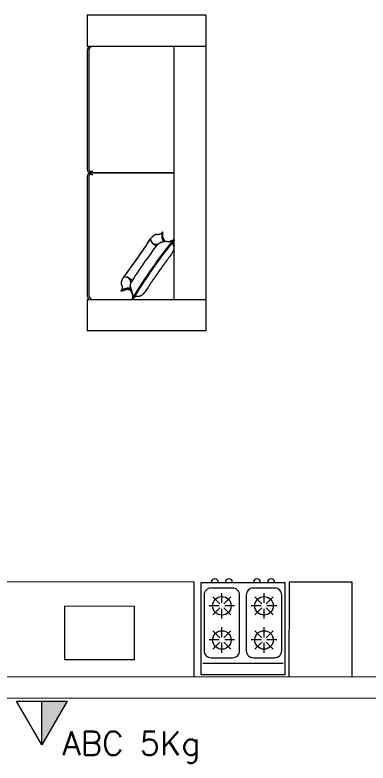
# Model space of a CAD drawing. Header units: millimetres. Extents: x 917 to 1168, y -421 to -23.
# Drawn here: x 1075.851 to 1078.087, y -259.918 to -255.183 of the extents above; entities that cross this region are included whole.
import ezdxf

# ---------------------------------------------------------------- set-up
doc = ezdxf.new("R2010")
doc.units = ezdxf.units.MM
doc.header["$LTSCALE"] = 0.1
doc.layers.get('0').update_dxf_attribs({"lineweight": 5})
for name, color, linetype, lineweight in [('00_Incendio_Matafuego', 1, 'Continuous', 20), ('00_Incendio_Textos', 7, 'Continuous', 13), ('MUEBLES', 250, 'Continuous', 5)]:
    doc.layers.add(name, color=color, linetype=linetype, lineweight=lineweight)
doc.styles.add('Instal Sanit', font='techb___.ttf', dxfattribs={"height": 0.15})

# ---------------------------------------------------------------- blocks, each defined once
blk = doc.blocks.new('Cocina 51cm')
at = {"layer": 'MUEBLES', "color": 8}
for p, q in [((-0.255, -0.036), (0, -0.036)), ((0, -0.036), (0.255, -0.036)), ((-0.1908, -0.1273), (-0.1462, -0.1718)), ((-0.1335, -0.1035), (-0.1335, -0.1666)), ((-0.0762, -0.1273), (-0.1207, -0.1718)), ((0.0762, -0.1273), (0.1207, -0.1718)), ((0.1335, -0.1035), (0.1335, -0.1666)), ((0.1908, -0.1273), (0.1462, -0.1718)), ((-0.2145, -0.1846), (-0.1515, -0.1846)), ((-0.1154, -0.1846), (-0.0524, -0.1846)), ((0.0524, -0.1846), (0.1154, -0.1846)), ((0.1515, -0.1846), (0.2145, -0.1846)), ((-0.1462, -0.1973), (-0.1908, -0.2419)), ((-0.1335, -0.2026), (-0.1335, -0.2656)), ((-0.1207, -0.1973), (-0.0762, -0.2419)), ((0.1207, -0.1973), (0.0762, -0.2419)), ((0.1335, -0.2026), (0.1335, -0.2656)), ((0.1462, -0.1973), (0.1908, -0.2419)), ((-0.1335, -0.3196), (-0.1335, -0.3826)), ((0.1335, -0.3196), (0.1335, -0.3826)), ((-0.1908, -0.3433), (-0.1462, -0.3879)), ((-0.0762, -0.3433), (-0.1207, -0.3879)), ((0.0762, -0.3433), (0.1207, -0.3879)), ((0.1908, -0.3433), (0.1462, -0.3879)), ((-0.2145, -0.4006), (-0.1515, -0.4006)), ((-0.1462, -0.4134), (-0.1908, -0.4579)), ((-0.1335, -0.4187), (-0.1335, -0.4817)), ((-0.1207, -0.4134), (-0.0762, -0.4579)), ((-0.1154, -0.4006), (-0.0524, -0.4006)), ((0.0524, -0.4006), (0.1154, -0.4006)), ((0.1207, -0.4134), (0.0762, -0.4579)), ((0.1335, -0.4187), (0.1335, -0.4817)), ((0.1462, -0.4134), (0.1908, -0.4579)), ((0.1515, -0.4006), (0.2145, -0.4006))]:
    blk.add_line(p, q, dxfattribs=at)
blk.add_lwpolyline([(-0.265, 0.036), (0.265, 0.036), (0.265, -0.5492), (-0.265, -0.5492)], close=True, dxfattribs=at)
for points in [[(-0.201, -0.5132), (-0.0659, -0.5132, 0.414214), (-0.0209, -0.4682), (-0.0209, -0.117, 0.414214), (-0.0659, -0.072), (-0.201, -0.072, 0.414214), (-0.246, -0.117), (-0.246, -0.4682, 0.414214)], [(0.0659, -0.5132), (0.201, -0.5132, 0.414214), (0.246, -0.4682), (0.246, -0.117, 0.414214), (0.201, -0.072), (0.0659, -0.072, 0.414214), (0.0209, -0.117), (0.0209, -0.4682, 0.414214)]]:
    blk.add_lwpolyline(points, format="xyb", close=True, dxfattribs=at)
for centre in [(-0.1335, -0.1846), (0.1335, -0.1846), (-0.1335, -0.4006), (0.1335, -0.4006)]:
    blk.add_circle(centre, 0.0585, dxfattribs=at)
for centre in [(-0.1782, -0.5492), (-0.0887, -0.5492), (0.0887, -0.5492), (0.1782, -0.5492)]:
    blk.add_arc(centre, 0.0225, 180, 0, dxfattribs=at)
blk = doc.blocks.new('Vibro_Leather_Designer_Sofa_16294 - Vibro_Leather_Designer_Sofa_16294-2750828-2-TORRE-ARQ- PB _-2_14_')
at = {"layer": 'MUEBLES'}
for p, q in [((-1, -0.725), (-1, 0)), ((-1, 0), (1, 0)), ((-0.8, 0), (-0.8, -0.725)), ((-0.8, 0), (-0.8, -0.2)), ((0.8, -0.2), (0.8, 0)), ((0.8, -0.725), (0.8, 0)), ((1, 0), (1, -0.725)), ((-0.775, -0.2), (-0.8, -0.2)), ((0.4234, -0.2), (-0.775, -0.2)), ((0, -0.2), (0, -0.715)), ((0, -0.715), (0, -0.2)), ((0.4233, -0.2036), (0.4328, -0.2272)), ((0.775, -0.2), (0.4247, -0.2)), ((0.8, -0.2), (0.775, -0.2)), ((0.376, -0.2764), (0.3843, -0.2817)), ((0.4282, -0.2651), (0.3966, -0.2744)), ((0.4609, -0.2556), (0.461, -0.2555)), ((0.4376, -0.2889), (0.4375, -0.2891)), ((0.446, -0.3359), (0.46, -0.3159)), ((0.6785, -0.4675), (0.6638, -0.4884)), ((0.7342, -0.447), (0.7342, -0.4468)), ((0.7716, -0.4633), (0.7959, -0.4645)), ((0.7108, -0.4803), (0.7107, -0.4804)), ((0.7364, -0.4807), (0.7385, -0.5138)), ((0.735, -0.5269), (0.7436, -0.5339)), ((-1, -0.75), (-1, -0.725)), ((-1, -0.75), (-0.8, -0.75)), ((-0.8, -0.725), (-0.8, -0.75)), ((-0.775, -0.74), (-0.025, -0.74)), ((-0.775, -0.74), (-0.025, -0.74)), ((-0.775, -0.75), (-0.025, -0.75)), ((0.025, -0.74), (0.775, -0.74)), ((0.025, -0.74), (0.775, -0.74)), ((0.025, -0.75), (0.775, -0.75)), ((0.8, -0.75), (0.8, -0.725)), ((0.8, -0.75), (1, -0.75)), ((1, -0.725), (1, -0.75))]:
    blk.add_line(p, q, dxfattribs=at)
at = {"layer": 'MUEBLES', "flags": 128}
for points in [[(0.7958, -0.4595), (0.6772, -0.3844), (0.5556, -0.2998), (0.4401, -0.2117), (0.4281, -0.202)], [(0.432, -0.2587), (0.4307, -0.2618), (0.4202, -0.2691), (0.403, -0.2727), (0.3758, -0.2714)], [(0.4376, -0.2889), (0.4367, -0.2769), (0.4364, -0.2761)], [(0.7108, -0.4803), (0.7225, -0.477), (0.7751, -0.4615)], [(0.7484, -0.5323), (0.737, -0.504), (0.7359, -0.4857), (0.7405, -0.4754)], [(-0.7994, -0.7401), (-0.7984, -0.7411), (-0.7973, -0.742), (-0.7962, -0.7428), (-0.7951, -0.7437), (-0.7939, -0.7445), (-0.7927, -0.7452), (-0.7915, -0.7459), (-0.7902, -0.7465), (-0.789, -0.7471), (-0.7877, -0.7476), (-0.7864, -0.7481), (-0.785, -0.7485), (-0.7837, -0.7489), (-0.7823, -0.7492), (-0.7809, -0.7495), (-0.7796, -0.7497), (-0.7782, -0.7499), (-0.7768, -0.75), (-0.7754, -0.75), (-0.775, -0.75)], [(-0.025, -0.75), (-0.0236, -0.75), (-0.0222, -0.7499), (-0.0208, -0.7497), (-0.0194, -0.7496), (-0.018, -0.7493), (-0.0167, -0.749), (-0.0153, -0.7486), (-0.014, -0.7482), (-0.0127, -0.7478), (-0.0114, -0.7472), (-0.0101, -0.7467), (-0.0088, -0.746), (-0.0076, -0.7454), (-0.0064, -0.7447), (-0.0052, -0.7439), (-0.0041, -0.7431), (-0.003, -0.7422), (-0.0019, -0.7413), (-0.0009, -0.7404), (0.0001, -0.7394), (0.0011, -0.7384), (0.002, -0.7373), (0.0028, -0.7362), (0.0037, -0.7351), (0.0045, -0.7339), (0.0052, -0.7327), (0.0059, -0.7315), (0.0065, -0.7302), (0.0071, -0.729), (0.0076, -0.7277), (0.0081, -0.7264), (0.0085, -0.725), (0.0089, -0.7237), (0.0092, -0.7223), (0.0095, -0.7209), (0.0097, -0.7196), (0.0099, -0.7182), (0.01, -0.7168), (0.01, -0.7154), (0.01, -0.715)], [(-0.01, -0.715), (-0.01, -0.7164), (-0.0099, -0.7178), (-0.0097, -0.7192), (-0.0096, -0.7206), (-0.0093, -0.722), (-0.009, -0.7233), (-0.0086, -0.7247), (-0.0082, -0.726), (-0.0078, -0.7273), (-0.0072, -0.7286), (-0.0067, -0.7299), (-0.006, -0.7312), (-0.0054, -0.7324), (-0.0047, -0.7336), (-0.0039, -0.7348), (-0.0031, -0.7359), (-0.0022, -0.737), (-0.0013, -0.7381), (-0.0004, -0.7391), (0.0006, -0.7401), (0.0016, -0.7411), (0.0027, -0.742), (0.0038, -0.7428), (0.0049, -0.7437), (0.0061, -0.7445), (0.0073, -0.7452), (0.0085, -0.7459), (0.0098, -0.7465), (0.011, -0.7471), (0.0123, -0.7476), (0.0136, -0.7481), (0.015, -0.7485), (0.0163, -0.7489), (0.0177, -0.7492), (0.0191, -0.7495), (0.0204, -0.7497), (0.0218, -0.7499), (0.0232, -0.75), (0.0246, -0.75), (0.025, -0.75)], [(0.775, -0.75), (0.7764, -0.75), (0.7778, -0.7499), (0.7792, -0.7497), (0.7806, -0.7496), (0.782, -0.7493), (0.7833, -0.749), (0.7847, -0.7486), (0.786, -0.7482), (0.7873, -0.7478), (0.7886, -0.7472), (0.7899, -0.7467), (0.7912, -0.746), (0.7924, -0.7454), (0.7936, -0.7447), (0.7948, -0.7439), (0.7959, -0.7431), (0.797, -0.7422), (0.7981, -0.7413), (0.7991, -0.7404)]]:
    blk.add_lwpolyline(points, dxfattribs=at)
at = {"layer": 'MUEBLES'}
for centre, start, end in [((-0.775, -0.715), 180, 270), ((-0.775, -0.715), 180, 270), ((-0.025, -0.715), 270, 360), ((-0.025, -0.715), 270, 360), ((0.025, -0.715), 180, 270), ((0.025, -0.715), 180, 270), ((0.775, -0.715), 270, 0), ((0.775, -0.715), 270, 0)]:
    blk.add_arc(centre, 0.025, start, end, dxfattribs=at)
for centre, major_axis, start_param, end_param in [((0.676, -0.2393), (-0.5365, 0.3757), 1.225735, 1.915857), ((0.6792, -0.2347), (-0.5365, 0.3757), 1.258755, 1.881351), ((0.7085, -0.1928), (-0.5775, 0.4044), 1.358079, 1.455316), ((-0.1021, 0.1104), (-0.5365, 0.3757), 2.796532, 3.143157), ((0.7085, -0.1928), (-0.5775, 0.4044), 1.45533, 1.469499), ((0.7085, -0.1928), (-0.5775, 0.4044), 1.469507, 1.562106), ((-0.1315, 0.0685), (-0.5775, 0.4044), 2.928875, 3.35431), ((-0.1315, 0.0685), (-0.5775, 0.4044), 2.928875, 3.24288), ((0.6466, -0.2812), (-0.5775, 0.4044), 1.358079, 1.783514), ((-0.1315, 0.0685), (-0.5775, 0.4044), 3.247951, 3.35431), ((0.6466, -0.2812), (-0.5775, 0.4044), 1.358079, 1.783514), ((0.7085, -0.1928), (-0.5775, 0.4044), 1.562123, 1.579473), ((0.7085, -0.1928), (-0.5775, 0.4044), 1.579486, 1.672084), ((0.4632, -0.5431), (-0.5775, 0.4044), 4.6111, 4.925107), ((0.4632, -0.5431), (-0.5775, 0.4044), 4.499671, 4.925107), ((0.7085, -0.1928), (-0.5775, 0.4044), 1.672097, 1.686267), ((0.7085, -0.1928), (-0.5775, 0.4044), 1.686278, 1.783514), ((0.4632, -0.5431), (-0.5775, 0.4044), 4.499671, 4.61075), ((1.2413, -0.8928), (-0.5775, 0.4044), 6.070468, 6.495903), ((1.2413, -0.8928), (-0.5775, 0.4044), 6.181896, 6.495903), ((1.2413, -0.8928), (-0.5775, 0.4044), 6.070468, 6.176827), ((1.2707, -0.8509), (-0.5365, 0.3757), 6.281621, 6.628246)]:
    blk.add_ellipse(centre, major_axis=major_axis, ratio=0.190809, start_param=start_param, end_param=end_param, dxfattribs=at)
for points, knots in [([(0.427, -0.2085), (0.4268, -0.2083), (0.4263, -0.2078), (0.4258, -0.2071), (0.4253, -0.2066), (0.425, -0.2062), (0.4248, -0.2058), (0.4245, -0.2055), (0.4244, -0.2053), (0.4242, -0.2051), (0.424, -0.2048), (0.4239, -0.2045), (0.4237, -0.2042), (0.4235, -0.204), (0.4234, -0.2038), (0.4233, -0.2036), (0.4233, -0.2035), (0.4232, -0.2034), (0.4231, -0.2032), (0.423, -0.203), (0.4229, -0.2027), (0.4228, -0.2024), (0.4226, -0.202), (0.4225, -0.2016), (0.4225, -0.2014), (0.4225, -0.2011), (0.4225, -0.2008), (0.4226, -0.2005), (0.4227, -0.2002), (0.4229, -0.2), (0.4232, -0.1998), (0.4234, -0.1997), (0.4237, -0.1997), (0.4239, -0.1997), (0.4242, -0.1997), (0.4245, -0.1998), (0.4249, -0.1999), (0.4251, -0.2001), (0.4253, -0.2002), (0.4254, -0.2002), (0.4255, -0.2003), (0.4256, -0.2003), (0.4258, -0.2004), (0.426, -0.2005), (0.4262, -0.2006), (0.4265, -0.2008), (0.4267, -0.201), (0.427, -0.2012), (0.4271, -0.2013), (0.4272, -0.2013)], [0, 0, 0, 0, 0.0555556, 0.1111111, 0.1388889, 0.1666667, 0.1944444, 0.2083333, 0.2222222, 0.2361111, 0.25, 0.2777778, 0.2916667, 0.3055556, 0.3194444, 0.3263889, 0.3333333, 0.3402778, 0.3472222, 0.3611111, 0.375, 0.3888889, 0.4166667, 0.4305556, 0.4444444, 0.4583333, 0.4722222, 0.4861111, 0.5, 0.5138889, 0.5277778, 0.5416667, 0.5555556, 0.5694444, 0.5833333, 0.6111111, 0.625, 0.6388889, 0.6527778, 0.6597222, 0.6666667, 0.6736111, 0.6805556, 0.6944444, 0.7083333, 0.7222222, 0.75, 0.7638889, 0.7777778, 0.7777778, 0.7777778, 0.7777778]), ([(0.4493, -0.3035), (0.4481, -0.3014), (0.4462, -0.2981), (0.4441, -0.294), (0.4429, -0.2916), (0.4421, -0.2898), (0.4412, -0.288), (0.4402, -0.2857), (0.4392, -0.2834), (0.4383, -0.281), (0.4376, -0.2792), (0.437, -0.2776), (0.4366, -0.2764), (0.4363, -0.2758), (0.4361, -0.2753), (0.436, -0.2748), (0.4358, -0.2741), (0.4354, -0.2729), (0.4349, -0.2713), (0.4343, -0.2694), (0.4336, -0.2668), (0.433, -0.2642), (0.4324, -0.2618), (0.4322, -0.2606), (0.4321, -0.2599), (0.4319, -0.2592), (0.4318, -0.2584), (0.4316, -0.2569), (0.4315, -0.2551), (0.4316, -0.253), (0.4318, -0.2507), (0.4323, -0.2485), (0.4328, -0.2461), (0.4333, -0.2441), (0.4335, -0.2428), (0.4337, -0.242), (0.4337, -0.2414), (0.4338, -0.2409), (0.4339, -0.2401), (0.4341, -0.2388), (0.4342, -0.237), (0.4343, -0.2348), (0.4342, -0.2318), (0.4338, -0.2288), (0.4332, -0.2258), (0.4326, -0.2234), (0.4319, -0.2211), (0.431, -0.2181), (0.4292, -0.2133), (0.4278, -0.21), (0.427, -0.2085)], [0, 0, 0, 0, 0.083333, 0.125, 0.145833, 0.166667, 0.1875, 0.208333, 0.25, 0.270833, 0.291667, 0.3125, 0.322917, 0.328125, 0.333333, 0.338542, 0.34375, 0.354167, 0.375, 0.395833, 0.416667, 0.458333, 0.479167, 0.489583, 0.494792, 0.5, 0.510417, 0.520833, 0.541667, 0.5625, 0.583333, 0.604167, 0.625, 0.645833, 0.65625, 0.661458, 0.666667, 0.671875, 0.677083, 0.6875, 0.708333, 0.729167, 0.75, 0.791667, 0.8125, 0.833333, 0.854167, 0.875, 0.916667, 1, 1, 1, 1]), ([(0.4281, -0.202), (0.4282, -0.2021), (0.4284, -0.2023), (0.4289, -0.2027), (0.4295, -0.2032), (0.43, -0.2037), (0.4302, -0.204)], [0.8406351, 0.8406351, 0.8406351, 0.8406351, 0.8611111, 0.8888889, 0.9444444, 1, 1, 1, 1]), ([(0.4306, -0.2042), (0.4312, -0.2045), (0.4327, -0.2052), (0.4349, -0.206), (0.4369, -0.2067), (0.4384, -0.2071), (0.4397, -0.2074), (0.4406, -0.2076), (0.4412, -0.2077), (0.4416, -0.2078), (0.442, -0.2079), (0.4425, -0.208), (0.4434, -0.2081), (0.4445, -0.2084), (0.4459, -0.2086), (0.4477, -0.2089), (0.4497, -0.209), (0.4516, -0.2088), (0.4527, -0.2086), (0.4536, -0.2084), (0.4545, -0.2081), (0.4556, -0.2077), (0.4571, -0.207), (0.4589, -0.206), (0.4605, -0.205), (0.462, -0.2041), (0.4635, -0.2033), (0.4646, -0.2028), (0.4654, -0.2025), (0.4658, -0.2024), (0.4661, -0.2023), (0.4664, -0.2022), (0.4668, -0.2022), (0.4676, -0.202), (0.4687, -0.2019), (0.4701, -0.2018), (0.4721, -0.2018), (0.4743, -0.2019), (0.4766, -0.2021), (0.4784, -0.2023), (0.48, -0.2025), (0.482, -0.2029), (0.4839, -0.2033), (0.4857, -0.2039), (0.4871, -0.2043), (0.4882, -0.2046), (0.4891, -0.2049), (0.4898, -0.2052), (0.4906, -0.2054), (0.4915, -0.2057), (0.4932, -0.2063), (0.4955, -0.2072), (0.4981, -0.2084), (0.5008, -0.2096), (0.5035, -0.2109), (0.507, -0.2127), (0.5096, -0.2141), (0.5112, -0.2151)], [0.0060984, 0.0060984, 0.0060984, 0.0060984, 0.0357143, 0.0714286, 0.0892857, 0.1071429, 0.125, 0.1339286, 0.1383929, 0.1428571, 0.1473214, 0.1517857, 0.1607143, 0.1785714, 0.1964286, 0.2142857, 0.25, 0.2678571, 0.2767857, 0.2857143, 0.2946429, 0.3035714, 0.3214286, 0.3392857, 0.3571429, 0.375, 0.3928571, 0.4107143, 0.4196429, 0.4241071, 0.4285714, 0.4330357, 0.4375, 0.4464286, 0.4642857, 0.4821429, 0.5, 0.5357143, 0.5535714, 0.5714286, 0.5892857, 0.6071429, 0.6428571, 0.6607143, 0.6785714, 0.6964286, 0.7053571, 0.7142857, 0.7232143, 0.7321429, 0.75, 0.7857143, 0.8214286, 0.8571429, 0.8928571, 0.9285714, 1, 1, 1, 1]), ([(0.3723, -0.2731), (0.3723, -0.2731), (0.3723, -0.2733), (0.3724, -0.2735), (0.3726, -0.2738), (0.3729, -0.2741), (0.3731, -0.2743), (0.3733, -0.2744), (0.3734, -0.2745), (0.3735, -0.2746), (0.3736, -0.2747), (0.3737, -0.2748), (0.3738, -0.2749), (0.374, -0.2751), (0.3743, -0.2753), (0.3746, -0.2755), (0.3748, -0.2757), (0.375, -0.2758), (0.3752, -0.276), (0.3755, -0.2762), (0.3759, -0.2764), (0.3763, -0.2766), (0.3769, -0.277), (0.3776, -0.2773), (0.3782, -0.2776), (0.3785, -0.2778)], [-0.4444444, -0.4444444, -0.4444444, -0.4444444, -0.4305556, -0.4166667, -0.3888889, -0.375, -0.3611111, -0.3472222, -0.3402778, -0.3333333, -0.3263889, -0.3194444, -0.3055556, -0.2916667, -0.2777778, -0.25, -0.2361111, -0.2222222, -0.2083333, -0.1944444, -0.1666667, -0.1388889, -0.1111111, -0.0555556, 0, 0, 0, 0]), ([(0.3785, -0.2778), (0.3807, -0.2793), (0.3832, -0.2818), (0.3853, -0.2851), (0.3863, -0.287), (0.3869, -0.2886), (0.3876, -0.2902), (0.3884, -0.2924), (0.3891, -0.2947), (0.3897, -0.2971), (0.3901, -0.299), (0.3903, -0.3007), (0.3905, -0.3019), (0.3905, -0.3026), (0.3906, -0.3031), (0.3906, -0.3036), (0.3907, -0.3043), (0.3907, -0.3055), (0.3905, -0.3074), (0.3904, -0.3095), (0.3902, -0.3115), (0.3901, -0.3134), (0.3902, -0.3151), (0.3903, -0.3165), (0.3905, -0.3175), (0.3907, -0.3182), (0.3909, -0.3187), (0.3911, -0.3192), (0.3914, -0.3201), (0.3923, -0.3218), (0.3934, -0.3238), (0.3947, -0.3258), (0.3957, -0.3273), (0.3966, -0.3285), (0.3971, -0.3294), (0.3974, -0.3299), (0.3977, -0.3302), (0.3979, -0.3306), (0.3982, -0.331), (0.3988, -0.3319), (0.3996, -0.333), (0.4007, -0.3343), (0.4022, -0.336), (0.4037, -0.3377), (0.4053, -0.3394), (0.4065, -0.3406), (0.4077, -0.3419), (0.4093, -0.3435), (0.4122, -0.3462), (0.4149, -0.3486), (0.4167, -0.3501)], [-1, -1, -1, -1, -0.916667, -0.875, -0.854167, -0.833333, -0.8125, -0.791667, -0.75, -0.729167, -0.708333, -0.6875, -0.677083, -0.671875, -0.666667, -0.661458, -0.65625, -0.645833, -0.625, -0.604167, -0.583333, -0.5625, -0.541667, -0.520833, -0.510417, -0.5, -0.494792, -0.489583, -0.479167, -0.458333, -0.416667, -0.395833, -0.375, -0.354167, -0.34375, -0.338542, -0.333333, -0.328125, -0.322917, -0.3125, -0.291667, -0.270833, -0.25, -0.208333, -0.1875, -0.166667, -0.145833, -0.125, -0.083333, 0, 0, 0, 0]), ([(0.3956, -0.2734), (0.3955, -0.2735), (0.3952, -0.2735), (0.3946, -0.2736), (0.3937, -0.2737), (0.393, -0.2737), (0.3926, -0.2738)], [-0.14285714, -0.14285714, -0.14285714, -0.14285714, -0.13839286, -0.13392857, -0.125, -0.11269248, -0.11269248, -0.11269248, -0.11269248]), ([(0.4322, -0.2608), (0.4318, -0.2609), (0.4307, -0.2612), (0.429, -0.2615), (0.4273, -0.2619), (0.4258, -0.2622), (0.4248, -0.2624), (0.4242, -0.2626), (0.4238, -0.2627), (0.4234, -0.2628), (0.4229, -0.263), (0.4219, -0.2634), (0.4205, -0.264), (0.4188, -0.265), (0.4171, -0.2662), (0.4154, -0.2674), (0.4136, -0.2687), (0.412, -0.2697), (0.4108, -0.2704), (0.4098, -0.2709), (0.4089, -0.2713), (0.4077, -0.2717), (0.4055, -0.2724), (0.4032, -0.2729), (0.4008, -0.2731), (0.3996, -0.2731), (0.3989, -0.2732), (0.3988, -0.2732)], [-0.5129294, -0.5129294, -0.5129294, -0.5129294, -0.5, -0.4821429, -0.4642857, -0.4464286, -0.4375, -0.4330357, -0.4285714, -0.4241071, -0.4196429, -0.4107143, -0.3928571, -0.375, -0.3571429, -0.3392857, -0.3214286, -0.3035714, -0.2946429, -0.2857143, -0.2767857, -0.2678571, -0.25, -0.2142857, -0.1964286, -0.1785714, -0.1756867, -0.1756867, -0.1756867, -0.1756867]), ([(0.755, -0.3858), (0.7566, -0.3871), (0.7588, -0.389), (0.7617, -0.3917), (0.7637, -0.3937), (0.7658, -0.3958), (0.7679, -0.398), (0.7695, -0.3998), (0.7706, -0.4012), (0.7712, -0.4019), (0.7717, -0.4025), (0.7721, -0.4031), (0.7727, -0.4039), (0.7735, -0.4049), (0.7744, -0.406), (0.7756, -0.4076), (0.7767, -0.4093), (0.7777, -0.411), (0.7783, -0.4123), (0.7789, -0.4137), (0.7797, -0.4156), (0.7804, -0.4175), (0.7812, -0.4195), (0.7817, -0.4209), (0.782, -0.4221), (0.7823, -0.423), (0.7824, -0.4235), (0.7825, -0.4239), (0.7826, -0.4242), (0.7826, -0.4247), (0.7827, -0.4256), (0.7827, -0.4269), (0.7825, -0.4286), (0.7822, -0.4304), (0.7818, -0.4322), (0.7814, -0.4341), (0.7812, -0.4356), (0.7811, -0.4368), (0.7811, -0.4377), (0.7811, -0.4385), (0.7813, -0.4396), (0.7817, -0.4414), (0.7824, -0.4432), (0.7834, -0.445), (0.7842, -0.4462), (0.7849, -0.4473), (0.7853, -0.448), (0.7856, -0.4484), (0.7857, -0.4488), (0.7859, -0.4491), (0.7862, -0.4495), (0.7866, -0.4502), (0.7872, -0.4513), (0.7881, -0.4525), (0.7893, -0.454), (0.7908, -0.4558), (0.7921, -0.4571), (0.7928, -0.4577)], [-1, -1, -1, -1, -0.9285714, -0.8928571, -0.8571429, -0.8214286, -0.7857143, -0.75, -0.7321429, -0.7232143, -0.7142857, -0.7053571, -0.6964286, -0.6785714, -0.6607143, -0.6428571, -0.6071429, -0.5892857, -0.5714286, -0.5535714, -0.5357143, -0.5, -0.4821429, -0.4642857, -0.4464286, -0.4375, -0.4330357, -0.4285714, -0.4241071, -0.4196429, -0.4107143, -0.3928571, -0.375, -0.3571429, -0.3392857, -0.3214286, -0.3035714, -0.2946429, -0.2857143, -0.2767857, -0.2678571, -0.25, -0.2142857, -0.1964286, -0.1785714, -0.1607143, -0.1517857, -0.1473214, -0.1428571, -0.1383929, -0.1339286, -0.125, -0.1071429, -0.0892857, -0.0714286, -0.0357143, -0.0061272, -0.0061272, -0.0061272, -0.0061272]), ([(0.79, -0.4627), (0.7875, -0.4617), (0.7836, -0.4611), (0.7789, -0.4616), (0.7762, -0.4621), (0.7741, -0.4626), (0.772, -0.4631), (0.7692, -0.4638), (0.7663, -0.4646), (0.7634, -0.4654), (0.7612, -0.4661), (0.7594, -0.4667), (0.7581, -0.4671), (0.7573, -0.4674), (0.7568, -0.4676), (0.7562, -0.4678), (0.7555, -0.4682), (0.7542, -0.4688), (0.7523, -0.4697), (0.7502, -0.4709), (0.7481, -0.4721), (0.7462, -0.4731), (0.7443, -0.474), (0.7427, -0.4747), (0.7415, -0.4752), (0.7407, -0.4754), (0.74, -0.4756), (0.7394, -0.4757), (0.7382, -0.4759), (0.7359, -0.4763), (0.7331, -0.4766), (0.7304, -0.4767), (0.7283, -0.4767), (0.7266, -0.4768), (0.7254, -0.4769), (0.7247, -0.4769), (0.7242, -0.4769), (0.7237, -0.477), (0.723, -0.477), (0.7218, -0.4771), (0.7202, -0.4771), (0.7182, -0.4771), (0.7156, -0.4769), (0.713, -0.4767), (0.7104, -0.4765), (0.7085, -0.4763), (0.7065, -0.4762), (0.704, -0.4759), (0.6995, -0.4754), (0.6957, -0.4748), (0.6931, -0.4743)], [-1, -1, -1, -1, -0.916667, -0.875, -0.854167, -0.833333, -0.8125, -0.791667, -0.75, -0.729167, -0.708333, -0.6875, -0.677083, -0.671875, -0.666667, -0.661458, -0.65625, -0.645833, -0.625, -0.604167, -0.583333, -0.5625, -0.541667, -0.520833, -0.510417, -0.5, -0.494792, -0.489583, -0.479167, -0.458333, -0.416667, -0.395833, -0.375, -0.354167, -0.34375, -0.338542, -0.333333, -0.328125, -0.322917, -0.3125, -0.291667, -0.270833, -0.25, -0.208333, -0.1875, -0.166667, -0.145833, -0.125, -0.083333, 0, 0, 0, 0]), ([(0.7967, -0.4601), (0.7968, -0.4601), (0.7969, -0.4602), (0.7972, -0.4604), (0.7975, -0.4606), (0.7977, -0.4608), (0.7979, -0.461), (0.7981, -0.4611), (0.7982, -0.4612), (0.7983, -0.4613), (0.7983, -0.4614), (0.7985, -0.4615), (0.7986, -0.4616), (0.7989, -0.4618), (0.7991, -0.4621), (0.7993, -0.4624), (0.7995, -0.4626), (0.7995, -0.4628), (0.7994, -0.463), (0.7993, -0.4632), (0.7992, -0.4634), (0.7991, -0.4637), (0.7989, -0.4639), (0.7987, -0.4642), (0.7985, -0.4644), (0.7983, -0.4645), (0.7981, -0.4646), (0.7977, -0.4647), (0.7973, -0.4647), (0.7969, -0.4646), (0.7966, -0.4646), (0.7963, -0.4645), (0.7962, -0.4645), (0.796, -0.4645), (0.7959, -0.4645), (0.7957, -0.4645), (0.7955, -0.4644), (0.7952, -0.4644), (0.7949, -0.4643), (0.7945, -0.4642), (0.7942, -0.4641), (0.7939, -0.4641), (0.7937, -0.464), (0.7933, -0.4639), (0.7929, -0.4638), (0.7924, -0.4636), (0.7917, -0.4634), (0.7909, -0.4631), (0.7903, -0.4628), (0.79, -0.4627)], [-0.7777778, -0.7777778, -0.7777778, -0.7777778, -0.7638889, -0.75, -0.7222222, -0.7083333, -0.6944444, -0.6805556, -0.6736111, -0.6666667, -0.6597222, -0.6527778, -0.6388889, -0.625, -0.6111111, -0.5833333, -0.5694444, -0.5555556, -0.5416667, -0.5277778, -0.5138889, -0.5, -0.4861111, -0.4722222, -0.4583333, -0.4444444, -0.4305556, -0.4166667, -0.3888889, -0.375, -0.3611111, -0.3472222, -0.3402778, -0.3333333, -0.3263889, -0.3194444, -0.3055556, -0.2916667, -0.2777778, -0.25, -0.2361111, -0.2222222, -0.2083333, -0.1944444, -0.1666667, -0.1388889, -0.1111111, -0.0555556, 0, 0, 0, 0]), ([(0.795, -0.459), (0.7952, -0.4591), (0.7954, -0.4592), (0.7957, -0.4594), (0.7958, -0.4595)], [-0.88888889, -0.88888889, -0.88888889, -0.88888889, -0.86111111, -0.84063506, -0.84063506, -0.84063506, -0.84063506]), ([(0.7398, -0.4769), (0.7398, -0.4771), (0.7399, -0.4778), (0.7401, -0.4792), (0.7402, -0.4809), (0.7403, -0.4823), (0.7403, -0.4833), (0.7402, -0.4838), (0.7402, -0.4842), (0.7402, -0.4846), (0.7401, -0.4852), (0.74, -0.4862), (0.7397, -0.4876), (0.7393, -0.4895), (0.7388, -0.4915), (0.7383, -0.4936), (0.7378, -0.4958), (0.7375, -0.4976), (0.7374, -0.4991), (0.7373, -0.5002), (0.7373, -0.5012), (0.7373, -0.5025), (0.7375, -0.5048), (0.7379, -0.5072), (0.7384, -0.5094), (0.7387, -0.5106), (0.7388, -0.5112), (0.7389, -0.5113)], [-0.5035297, -0.5035297, -0.5035297, -0.5035297, -0.5, -0.4821429, -0.4642857, -0.4464286, -0.4375, -0.4330357, -0.4285714, -0.4241071, -0.4196429, -0.4107143, -0.3928571, -0.375, -0.3571429, -0.3392857, -0.3214286, -0.3035714, -0.2946429, -0.2857143, -0.2767857, -0.2678571, -0.25, -0.2142857, -0.1964286, -0.1785714, -0.1750443, -0.1750443, -0.1750443, -0.1750443]), ([(0.7397, -0.5144), (0.7398, -0.5146), (0.7399, -0.5149), (0.7401, -0.5155), (0.7404, -0.5164), (0.7406, -0.5172), (0.7408, -0.5176)], [-0.14285714, -0.14285714, -0.14285714, -0.14285714, -0.13839286, -0.13392857, -0.125, -0.11084487, -0.11084487, -0.11084487, -0.11084487]), ([(0.7415, -0.5319), (0.7404, -0.531), (0.7377, -0.5296), (0.7333, -0.5285), (0.7305, -0.528), (0.7285, -0.5277), (0.7264, -0.5275), (0.7238, -0.5274), (0.7212, -0.5275), (0.7188, -0.5278), (0.717, -0.5281), (0.7156, -0.5286), (0.7146, -0.5289), (0.7141, -0.5291), (0.7136, -0.5293), (0.7132, -0.5294), (0.7126, -0.5297), (0.7116, -0.5302), (0.7101, -0.531), (0.7083, -0.532), (0.7065, -0.5328), (0.7048, -0.5335), (0.703, -0.534), (0.7014, -0.5342), (0.7002, -0.5343), (0.6994, -0.5343), (0.6988, -0.5343), (0.6982, -0.5343), (0.6972, -0.5342), (0.6952, -0.534), (0.6929, -0.5336), (0.6908, -0.5331), (0.6891, -0.5328), (0.6877, -0.5324), (0.6867, -0.5322), (0.6861, -0.532), (0.6857, -0.5319), (0.6852, -0.5318), (0.6847, -0.5316), (0.6836, -0.5313), (0.6822, -0.5309), (0.6806, -0.5304), (0.6785, -0.5296), (0.6765, -0.5288), (0.6745, -0.5279), (0.6729, -0.5272), (0.6713, -0.5265), (0.6691, -0.5255), (0.6654, -0.5236), (0.6624, -0.5219), (0.6605, -0.5208)], [-1, -1, -1, -1, -0.916667, -0.875, -0.854167, -0.833333, -0.8125, -0.791667, -0.75, -0.729167, -0.708333, -0.6875, -0.677083, -0.671875, -0.666667, -0.661458, -0.65625, -0.645833, -0.625, -0.604167, -0.583333, -0.5625, -0.541667, -0.520833, -0.510417, -0.5, -0.494792, -0.489583, -0.479167, -0.458333, -0.416667, -0.395833, -0.375, -0.354167, -0.34375, -0.338542, -0.333333, -0.328125, -0.322917, -0.3125, -0.291667, -0.270833, -0.25, -0.208333, -0.1875, -0.166667, -0.145833, -0.125, -0.083333, 0, 0, 0, 0]), ([(0.7481, -0.5362), (0.748, -0.5362), (0.7478, -0.5362), (0.7475, -0.5362), (0.7472, -0.5361), (0.7469, -0.536), (0.7467, -0.5358), (0.7465, -0.5357), (0.7463, -0.5357), (0.7462, -0.5356), (0.7461, -0.5356), (0.746, -0.5355), (0.7458, -0.5354), (0.7456, -0.5353), (0.7453, -0.5351), (0.745, -0.5349), (0.7447, -0.5347), (0.7445, -0.5346), (0.7443, -0.5344), (0.7441, -0.5342), (0.7437, -0.534), (0.7434, -0.5337), (0.7429, -0.5332), (0.7422, -0.5327), (0.7417, -0.5322), (0.7415, -0.5319)], [-0.4444444, -0.4444444, -0.4444444, -0.4444444, -0.4305556, -0.4166667, -0.3888889, -0.375, -0.3611111, -0.3472222, -0.3402778, -0.3333333, -0.3263889, -0.3194444, -0.3055556, -0.2916667, -0.2777778, -0.25, -0.2361111, -0.2222222, -0.2083333, -0.1944444, -0.1666667, -0.1388889, -0.1111111, -0.0555556, 0, 0, 0, 0]), ([(0.7473, -0.5306), (0.7474, -0.5306), (0.7475, -0.5308), (0.7477, -0.5311), (0.7479, -0.5314), (0.7481, -0.5317), (0.7482, -0.5319), (0.7483, -0.5321), (0.7484, -0.5323), (0.7484, -0.5324), (0.7485, -0.5324)], [-0.7777778, -0.7777778, -0.7777778, -0.7777778, -0.7638889, -0.75, -0.7222222, -0.7083333, -0.6944444, -0.6805556, -0.6736111, -0.6666667, -0.6666667, -0.6666667, -0.6666667])]:
    blk.add_open_spline(points, degree=3, knots=knots, dxfattribs=at)
blk = doc.blocks.new('T1-2 A 4P-2020')
at = {"color": 8, "lineweight": 5}
for p, q in [((4109.7974, 1309.2711), (4108.6074, 1309.272)), ((4109.7968, 1308.6711), (4109.7974, 1309.2711)), ((4110.3974, 1309.2705), (4110.3968, 1308.6705)), ((4110.7979, 1309.2698), (4110.3974, 1309.2702)), ((4110.7967, 1308.6698), (4110.7979, 1309.2698)), ((4108.9774, 1308.7797), (4108.9774, 1309.1197)), ((4108.9774, 1309.1197), (4109.4174, 1309.1192)), ((4109.4174, 1309.1192), (4109.4174, 1308.7792)), ((4109.4174, 1308.7792), (4108.9774, 1308.7797)), ((4111.6967, 1308.6689), (4103.332, 1308.6773)), ((4103.1813, 1308.544), (4111.8471, 1308.5353))]:
    blk.add_line(p, q, dxfattribs=at)
for name, p, rotation in [('Vibro_Leather_Designer_Sofa_16294 - Vibro_Leather_Designer_Sofa_16294-2750828-2-TORRE-ARQ- PB _-2_14_', (4109.87, 1311.8598), 270), ('Cocina 51cm', (4110.1056, 1308.7197), 180.0000005719432)]:
    blk.add_blockref(name, p, dxfattribs=dict(at, rotation=rotation))

msp = doc.modelspace()

# ---------------------------------------------------------------- hatches: boundary and pattern name
at = {"layer": '00_Incendio_Matafuego'}
msp.add_hatch(color=256, dxfattribs=at).paths.add_polyline_path([(1076.0212, -259.5258), (1076.1812, -259.5258), (1076.0212, -259.8029)])

# ---------------------------------------------------------------- linework, layer by layer
msp.add_lwpolyline([(1076.0212, -259.8029), (1075.8612, -259.5258), (1076.1812, -259.5258)], close=True, dxfattribs=at)
msp.add_lwpolyline([(1076.0212, -259.8029), (1076.0212, -259.5258)], dxfattribs=at)

# ---------------------------------------------------------------- block references
at = {"color": 2}
msp.add_blockref('T1-2 A 4P-2020', (-3032.8104, -1568.0431), dxfattribs=at)

# ---------------------------------------------------------------- texts
at = {"layer": '00_Incendio_Textos', "color": 7, "insert": (1076.5147, -259.7176), "char_height": 0.15, "width": 1.472225, "attachment_point": 2, "style": 'Instal Sanit'}
msp.add_mtext('\\pi-0.45,l0.6,t0.6;{\\Fromans|c0;ABC 5Kg}', dxfattribs=at)

doc.saveas('drawing.dxf')
